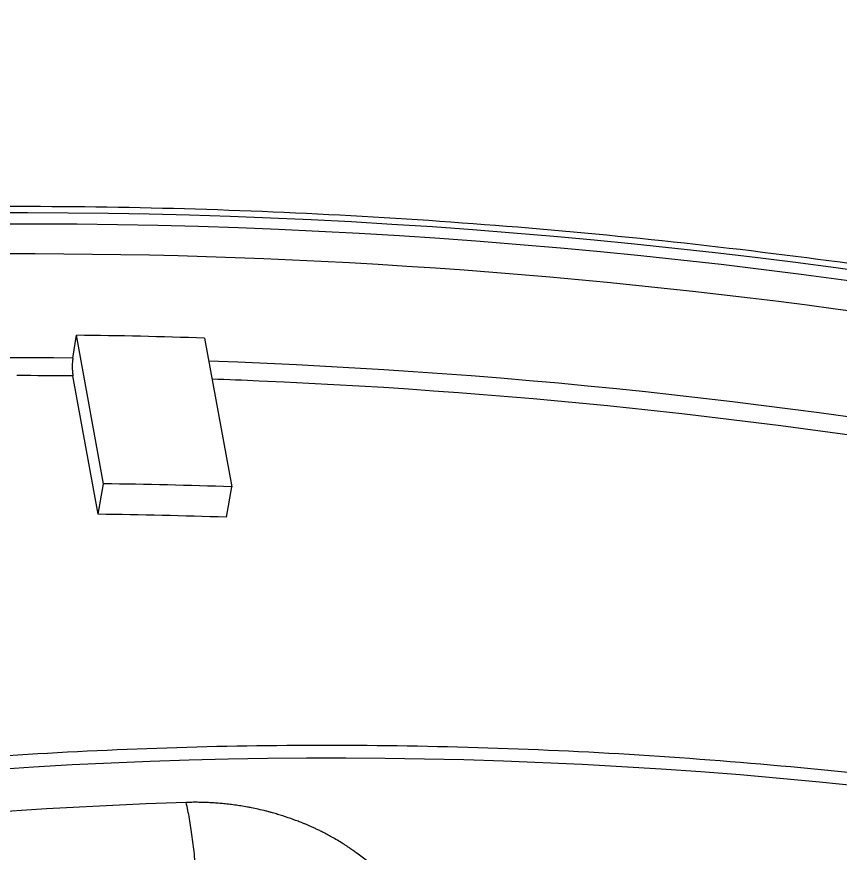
# Model space of a CAD drawing. Header units: millimetres. Extents: x -1286 to 291, y 5350 to 5880.
# Drawn here: x 106.03 to 125.19, y 5734.45 to 5753.91 of the extents above; entities that cross this region are included whole.
import ezdxf

# ---------------------------------------------------------------- set-up
doc = ezdxf.new("R2010")
doc.units = ezdxf.units.MM
doc.layers.add('粗实线层', color=7, linetype='Continuous', lineweight=35)

msp = doc.modelspace()

# ---------------------------------------------------------------- linework, layer by layer
at = {"layer": '粗实线层', "lineweight": 25}
for p, q in [((107.334, 5745.968), (107.417, 5746.501)), ((108.047, 5743.044), (107.417, 5746.501)), ((110.399, 5746.435), (111.03, 5742.974)), ((107.924, 5742.336), (107.338, 5745.553)), ((107.924, 5742.336), (108.047, 5743.044)), ((110.906, 5742.266), (111.03, 5742.974)), ((116.085, 5732.864), (113.943, 5734.447))]:
    msp.add_line(p, q, dxfattribs=at)
for centre, major_axis, start_param, end_param in [((118.501, 5677.009), (100.383, -17.515), 5.912318, 8.305403), ((118.501, 5677.009), (100.021, -17.452), 5.913241, 8.303431), ((118.443, 5676.673), (99.527, -17.366), 0.310401, 2.020246), ((118.131, 5674.885), (-99.395, 17.343), 4.911075, 4.94098), ((118.042, 5674.379), (99.358, -17.337), 1.799379, 1.94487), ((118.042, 5674.379), (-99.358, 17.337), 4.051191, 4.909232), ((118.007, 5674.177), (-99.062, 17.285), 4.940901, 4.954099), ((118.007, 5674.177), (-99.062, 17.285), 4.89734, 4.90833), ((118.007, 5674.177), (-99.062, 17.285), 4.16008, 4.89734), ((118.131, 5674.885), (-94.599, 16.506), 4.908366, 4.93979), ((123.545, 5677.375), (-82.27, 14.355), 4.139846, 5.588566), ((118.007, 5674.177), (94.599, -16.506), 1.766773, 1.798197), ((123.545, 5677.375), (-80.92, 14.119), 5.00107, 5.186477)]:
    msp.add_ellipse(centre, major_axis=major_axis, ratio=0.699163, start_param=start_param, end_param=end_param, dxfattribs=at)
for points, knots in [([(217.811, 5683.071), (217.744, 5683.321), (217.401, 5684.557), (216.633, 5686.769), (215.49, 5689.701), (214.174, 5692.611), (212.702, 5695.494), (211.073, 5698.346), (209.29, 5701.162), (207.356, 5703.937), (205.274, 5706.667), (203.048, 5709.347), (200.681, 5711.973), (198.178, 5714.54), (195.543, 5717.044), (192.779, 5719.48), (189.892, 5721.846), (186.887, 5724.136), (183.768, 5726.348), (180.541, 5728.477), (177.21, 5730.519), (173.783, 5732.473), (170.263, 5734.333), (166.658, 5736.098), (162.972, 5737.764), (159.213, 5739.329), (155.386, 5740.79), (151.498, 5742.144), (147.555, 5743.39), (143.564, 5744.525), (139.532, 5745.548), (135.464, 5746.456), (131.368, 5747.249), (127.251, 5747.924), (123.119, 5748.481), (118.979, 5748.919), (114.838, 5749.238), (110.704, 5749.436), (106.582, 5749.513), (102.479, 5749.469), (98.403, 5749.305), (94.361, 5749.02), (90.428, 5748.622), (87.514, 5748.238), (85.932, 5747.999), (85.59, 5747.946)], [0, 0, 0, 0, 0.00609, 0.030175, 0.054265, 0.07836, 0.10246, 0.126565, 0.150673, 0.174786, 0.198901, 0.223018, 0.247138, 0.271259, 0.295382, 0.319506, 0.34363, 0.367754, 0.391879, 0.416004, 0.440128, 0.464253, 0.488377, 0.512501, 0.536625, 0.560748, 0.584871, 0.608994, 0.633116, 0.657239, 0.681361, 0.705483, 0.729605, 0.753727, 0.777849, 0.801972, 0.826094, 0.850217, 0.87434, 0.898463, 0.922587, 0.946711, 0.970835, 0.993691, 1, 1, 1, 1]), ([(107.334, 5745.968), (107.332, 5745.954), (107.33, 5745.938), (107.327, 5745.914), (107.326, 5745.906), (107.325, 5745.888), (107.324, 5745.88), (107.323, 5745.853), (107.322, 5745.834), (107.321, 5745.806), (107.321, 5745.797), (107.321, 5745.778), (107.321, 5745.768), (107.321, 5745.74), (107.322, 5745.721), (107.323, 5745.693), (107.323, 5745.683), (107.325, 5745.665), (107.325, 5745.656), (107.327, 5745.63), (107.329, 5745.613), (107.332, 5745.589), (107.333, 5745.582), (107.335, 5745.567), (107.336, 5745.56), (107.338, 5745.553)], [0, 0, 0, 0, 0.125, 0.125, 0.1875, 0.1875, 0.25, 0.25, 0.375, 0.375, 0.4375, 0.4375, 0.5, 0.5, 0.625, 0.625, 0.6875, 0.6875, 0.75, 0.75, 0.875, 0.875, 0.9375, 0.9375, 1, 1, 1, 1]), ([(176.993, 5718.068), (176.483, 5718.414), (174.994, 5719.404), (172.462, 5720.986), (169.358, 5722.775), (166.162, 5724.471), (162.88, 5726.071), (159.519, 5727.572), (156.085, 5728.97), (152.586, 5730.263), (149.028, 5731.448), (145.419, 5732.523), (141.766, 5733.486), (138.076, 5734.335), (134.357, 5735.068), (130.616, 5735.684), (126.86, 5736.181), (123.097, 5736.559), (119.335, 5736.816), (115.581, 5736.952), (111.843, 5736.968), (108.128, 5736.862), (104.443, 5736.635), (100.796, 5736.288), (97.194, 5735.82), (93.645, 5735.234), (90.156, 5734.53), (86.733, 5733.709), (83.383, 5732.773), (80.114, 5731.723), (76.932, 5730.563), (73.842, 5729.294), (70.854, 5727.917), (68.283, 5726.604), (66.737, 5725.727), (66.125, 5725.367)], [0, 0, 0, 0, 0.016383, 0.047441, 0.0785, 0.109558, 0.140616, 0.171672, 0.202727, 0.233782, 0.264835, 0.295888, 0.32694, 0.357992, 0.389044, 0.420096, 0.451148, 0.482201, 0.513254, 0.544308, 0.575363, 0.606419, 0.637476, 0.668535, 0.699596, 0.730658, 0.761721, 0.792786, 0.823852, 0.854919, 0.885986, 0.917053, 0.948119, 0.979183, 1, 1, 1, 1]), ([(113.943, 5734.447), (113.931, 5734.456), (113.905, 5734.475), (113.864, 5734.504), (113.819, 5734.537), (113.768, 5734.572), (113.713, 5734.61), (113.652, 5734.65), (113.566, 5734.705), (113.46, 5734.769), (113.337, 5734.839), (113.224, 5734.9), (113.125, 5734.951), (113.039, 5734.993), (112.962, 5735.029), (112.888, 5735.062), (112.818, 5735.093), (112.752, 5735.121), (112.689, 5735.147), (112.63, 5735.17), (112.517, 5735.213), (112.342, 5735.277), (112.163, 5735.334), (112.039, 5735.37), (111.974, 5735.389), (111.904, 5735.408), (111.795, 5735.437), (111.657, 5735.47), (111.513, 5735.5), (111.379, 5735.526), (111.274, 5735.544), (111.175, 5735.559), (111.102, 5735.569), (111.029, 5735.579), (110.955, 5735.588), (110.884, 5735.596), (110.816, 5735.602), (110.751, 5735.608), (110.687, 5735.613), (110.622, 5735.618), (110.557, 5735.622), (110.492, 5735.625), (110.427, 5735.628), (110.362, 5735.63), (110.297, 5735.632), (110.232, 5735.632), (110.167, 5735.633), (110.102, 5735.632), (110.036, 5735.631), (109.993, 5735.63), (109.971, 5735.629)], [0, 0, 0, 0, 0.011456, 0.024259, 0.03841, 0.053911, 0.070764, 0.08897, 0.10853, 0.146558, 0.181153, 0.212303, 0.240001, 0.261488, 0.281882, 0.30118, 0.319382, 0.336489, 0.352499, 0.367413, 0.381232, 0.438153, 0.498642, 0.512835, 0.528465, 0.545534, 0.56404, 0.606947, 0.64418, 0.665772, 0.701692, 0.7184, 0.735306, 0.752412, 0.769717, 0.787221, 0.802218, 0.817246, 0.832307, 0.8474, 0.862524, 0.877678, 0.892863, 0.908079, 0.923324, 0.938599, 0.953904, 0.96924, 0.984605, 1, 1, 1, 1]), ([(110.207, 5731.945), (110.217, 5732.094), (110.225, 5732.249), (110.236, 5732.565), (110.238, 5732.728), (110.238, 5733.056), (110.235, 5733.222), (110.225, 5733.554), (110.217, 5733.72), (110.196, 5734.047), (110.183, 5734.209), (110.152, 5734.525), (110.134, 5734.678), (110.094, 5734.974), (110.072, 5735.116), (110.024, 5735.385), (109.999, 5735.511), (109.971, 5735.629)], [0, 0, 0, 0, 0.125, 0.125, 0.25, 0.25, 0.375, 0.375, 0.5, 0.5, 0.625, 0.625, 0.75, 0.75, 0.875, 0.875, 1, 1, 1, 1])]:
    msp.add_open_spline(points, degree=3, knots=knots, dxfattribs=at)

doc.saveas('drawing.dxf')
